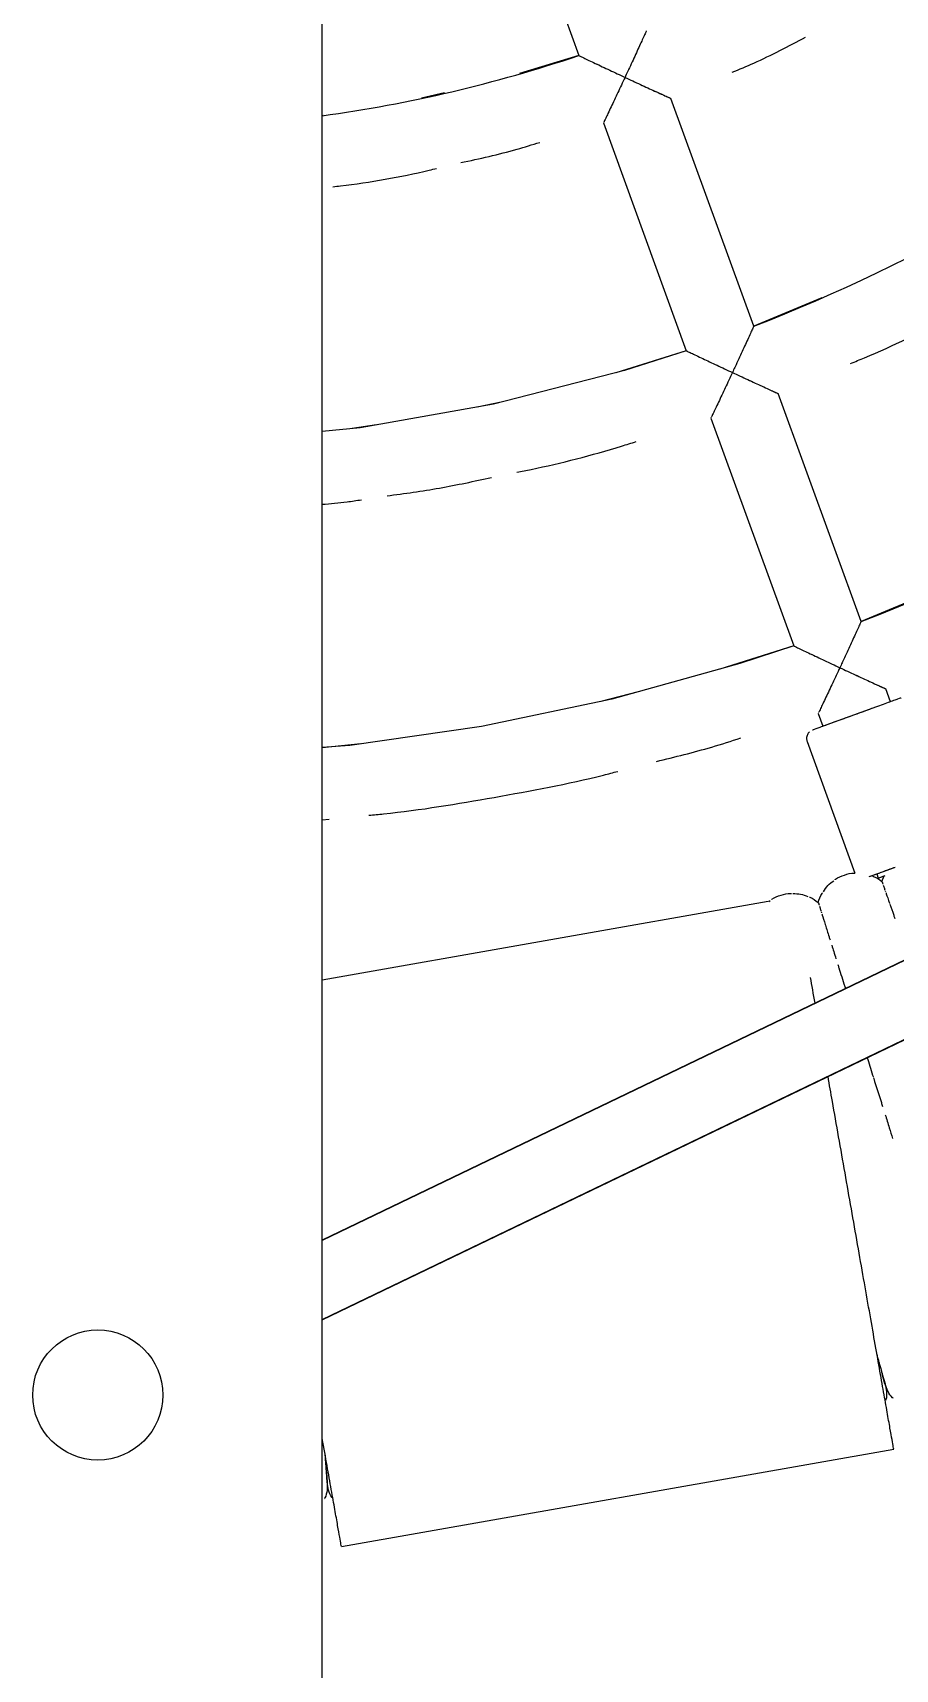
# Model space of a CAD drawing. Extents: x -360 to 379, y -342 to 365.
# Drawn here: x 8.07 to 27.29, y -202.2 to -165.73 of the extents above; entities that cross this region are included whole.
import ezdxf

# ---------------------------------------------------------------- set-up
doc = ezdxf.new("R2010")
doc.units = 0
doc.layers.get('0').update_dxf_attribs({"linetype": 'CONTINUOUS'})

msp = doc.modelspace()

# ---------------------------------------------------------------- linework, layer by layer
at = {"color": 7, "linetype": 'CONTINUOUS'}
for p, q in [((14.517, -282.988), (14.517, 306.012)), ((18.391, -161.158), (20.239, -166.235)), ((18.391, -161.158), (20.239, -166.235)), ((20.239, -166.235), (18.919, -166.634)), ((20.623, -166.419), (20.647, -166.43)), ((21.635, -166.893), (21.658, -166.903)), ((21.92, -167.023), (22.005, -167.062)), ((17.243, -167.066), (16.733, -167.188)), ((22.055, -167.085), (22.15, -167.128)), ((22.155, -167.131), (22.25, -167.174)), ((22.274, -167.184), (22.29, -167.191)), ((24.137, -172.267), (22.29, -167.191)), ((24.137, -172.267), (22.29, -167.191)), ((14.539, -167.575), (14.517, -167.577)), ((20.794, -167.723), (20.786, -167.739)), ((20.786, -167.739), (22.634, -172.814)), ((20.786, -167.739), (22.634, -172.814)), ((25.658, -171.632), (24.137, -172.267)), ((22.634, -172.814), (21.06, -173.306)), ((23.018, -172.997), (23.042, -173.009)), ((24.026, -173.469), (24.051, -173.481)), ((24.311, -173.6), (24.399, -173.641)), ((18.509, -173.963), (17.974, -174.072)), ((24.45, -173.664), (24.543, -173.706)), ((24.548, -173.709), (24.645, -173.753)), ((24.667, -173.763), (24.684, -173.771)), ((26.532, -178.846), (24.684, -173.771)), ((26.532, -178.846), (24.684, -173.771)), ((23.188, -174.302), (23.181, -174.318)), ((23.181, -174.318), (25.028, -179.393)), ((23.181, -174.318), (25.028, -179.393)), ((15.726, -174.468), (15.186, -174.549)), ((28.125, -178.186), (26.532, -178.846)), ((44.194, -178.372), (14.517, -192.643)), ((44.165, -178.378), (14.517, -192.638)), ((25.028, -179.393), (23.383, -179.912)), ((25.413, -179.576), (25.437, -179.587)), ((14.517, -194.413), (44.859, -179.82)), ((26.419, -180.046), (26.445, -180.058)), ((21.561, -180.42), (20.732, -180.634)), ((26.705, -180.178), (26.792, -180.219)), ((26.845, -180.243), (26.937, -180.285)), ((26.942, -180.287), (27.04, -180.332)), ((27.061, -180.342), (27.079, -180.35)), ((27.184, -180.638), (27.079, -180.35)), ((27.184, -180.638), (27.079, -180.35)), ((25.583, -180.881), (25.575, -180.897)), ((25.575, -180.897), (25.68, -181.185)), ((25.575, -180.897), (25.68, -181.185)), ((26.871, -180.752), (25.683, -181.184)), ((25.448, -181.27), (25.445, -181.271)), ((15.379, -181.578), (14.517, -181.661)), ((25.326, -181.527), (26.392, -184.455)), ((25.326, -181.527), (26.392, -184.457)), ((14.517, -183.267), (14.675, -183.252)), ((26.736, -184.526), (27.273, -184.33)), ((26.877, -184.474), (26.912, -184.568)), ((26.877, -184.474), (26.912, -184.568)), ((26.912, -184.568), (27.047, -184.519)), ((26.995, -184.643), (27.041, -184.521)), ((24.456, -185.093), (14.517, -186.845)), ((24.47, -185.09), (24.504, -185.065)), ((27.06, -195.839), (27, -195.618)), ((27.001, -195.622), (27.066, -195.838)), ((27.019, -195.687), (27.019, -195.687)), ((27.021, -195.686), (27.021, -195.686)), ((27.077, -196.225), (27.077, -196.225)), ((27.253, -196.175), (27.253, -196.175)), ((14.946, -199.463), (27.256, -197.292)), ((14.627, -198.031), (14.614, -197.803)), ((14.614, -197.806), (14.633, -198.03)), ((14.618, -197.873), (14.618, -197.873)), ((14.62, -197.873), (14.62, -197.873)), ((14.566, -198.412), (14.566, -198.412)), ((14.749, -198.399), (14.749, -198.399))]:
    msp.add_line(p, q, dxfattribs=at)
at = {"color": 7, "linetype": 'CONTINUOUS', "flags": 128}
for points in [[(22.634, -172.814), (21.254, -173.256), (18.335, -174.008), (15.366, -174.532), (14.517, -174.614)], [(25.028, -179.393), (23.83, -179.787), (20.973, -180.583), (18.071, -181.192), (15.135, -181.613), (14.517, -181.66)], [(14.517, -194.408), (42.346, -181.021), (44.856, -179.813)], [(27.013, -184.696), (27.014, -184.698), (27.015, -184.7)], [(27.068, -184.854), (27.071, -184.863), (27.074, -184.87)], [(25.592, -185.167), (25.593, -185.169), (25.594, -185.171)], [(25.642, -185.326), (25.645, -185.335), (25.648, -185.343)]]:
    msp.add_lwpolyline(points, dxfattribs=at)
at = {"color": 7, "linetype": 'CONTINUOUS'}
msp.add_circle((9.517, -196.088), 1.45, dxfattribs=at)
for centre, radius, start, end in [((10.228, -136.469), 31.404, 277.8503, 288.5891), ((10.118, -136.088), 38.8, 291.1814, 308.8186), ((10.118, -136.088), 45.8, 291.0009, 308.9991)]:
    msp.add_arc(centre, radius, start, end, dxfattribs=at)
for points, knots in [([(21.742, -165.687), (21.74, -165.693), (21.734, -165.705), (21.695, -165.793), (21.641, -165.912), (21.554, -166.102), (21.453, -166.322), (21.372, -166.498), (21.337, -166.572), (21.311, -166.63), (21.286, -166.682), (21.268, -166.722)], [0, 0, 0, 0, 0.125156, 0.250719, 0.375724, 0.501166, 0.750533, 0.874969, 0.887523, 0.912538, 1, 1, 1, 1]), ([(23.654, -166.609), (23.817, -166.542), (24.376, -166.309), (24.913, -166.026), (25.294, -165.826)], [0, 0, 0, 0, 0.290343, 1, 1, 1, 1]), ([(20.239, -166.235), (20.245, -166.237), (20.256, -166.243), (20.343, -166.285), (20.461, -166.341), (20.65, -166.431), (20.868, -166.535), (21.095, -166.641), (21.21, -166.695), (21.268, -166.722)], [0, 0, 0, 0, 0.1250724, 0.2504356, 0.3755972, 0.501131, 0.750758, 0.8750136, 1, 1, 1, 1]), ([(21.268, -166.722), (21.214, -166.837), (21.107, -167.066), (20.978, -167.338), (20.888, -167.526), (20.835, -167.637), (20.804, -167.702), (20.799, -167.711), (20.799, -167.712)], [0, 0, 0, 0, 0.282527, 0.56602, 0.716893, 0.850779, 0.993132, 1, 1, 1, 1]), ([(21.268, -166.722), (21.383, -166.776), (21.612, -166.882), (21.887, -167.008), (22.074, -167.094), (22.189, -167.146), (22.272, -167.184), (22.284, -167.189), (22.29, -167.191)], [0, 0, 0, 0, 0.250278, 0.499121, 0.631506, 0.749431, 0.874851, 1, 1, 1, 1]), ([(17.607, -168.623), (18.028, -168.532), (18.62, -168.404), (19.199, -168.223), (19.366, -168.17)], [0, 0, 0, 0, 0.7096573, 1, 1, 1, 1]), ([(14.758, -169.16), (14.814, -169.153), (15.535, -169.072), (16.308, -168.935), (17.014, -168.765), (17.068, -168.752)], [0, 0, 0, 0, 0.071296, 0.928704, 1, 1, 1, 1]), ([(26.293, -173.101), (26.398, -173.057), (27.145, -172.748), (27.972, -172.353), (28.676, -171.968), (28.77, -171.917)], [0, 0, 0, 0, 0.1239709, 0.8828392, 1, 1, 1, 1]), ([(24.137, -172.267), (24.134, -172.273), (24.129, -172.285), (24.089, -172.372), (24.035, -172.491), (23.948, -172.681), (23.848, -172.899), (23.76, -173.089), (23.706, -173.204), (23.679, -173.262), (23.662, -173.3)], [0, 0, 0, 0, 0.125126, 0.250582, 0.375698, 0.501035, 0.75005, 0.874889, 0.917358, 1, 1, 1, 1]), ([(22.634, -172.814), (22.639, -172.817), (22.651, -172.823), (22.737, -172.864), (22.855, -172.92), (23.044, -173.01), (23.261, -173.112), (23.488, -173.219), (23.604, -173.273), (23.662, -173.3)], [0, 0, 0, 0, 0.125077, 0.250455, 0.375781, 0.500724, 0.749405, 0.874758, 1, 1, 1, 1]), ([(23.662, -173.3), (23.608, -173.415), (23.501, -173.644), (23.372, -173.917), (23.283, -174.104), (23.23, -174.216), (23.198, -174.281), (23.194, -174.291), (23.194, -174.291)], [0, 0, 0, 0, 0.2825357, 0.5660387, 0.7169685, 0.8508029, 0.9931619, 1, 1, 1, 1]), ([(23.662, -173.3), (23.776, -173.353), (24.006, -173.46), (24.28, -173.586), (24.468, -173.672), (24.584, -173.725), (24.667, -173.763), (24.679, -173.768), (24.684, -173.771)], [0, 0, 0, 0, 0.248883, 0.498606, 0.63137, 0.74944, 0.874837, 1, 1, 1, 1]), ([(18.86, -175.524), (18.965, -175.503), (19.751, -175.345), (20.639, -175.116), (21.409, -174.873), (21.517, -174.839)], [0, 0, 0, 0, 0.117161, 0.876029, 1, 1, 1, 1]), ([(14.517, -176.237), (14.703, -176.222), (14.995, -176.199), (15.285, -176.152), (15.391, -176.136)], [0, 0, 0, 0, 0.634408, 1, 1, 1, 1]), ([(26.532, -178.846), (26.529, -178.852), (26.523, -178.864), (26.484, -178.951), (26.43, -179.069), (26.343, -179.259), (26.242, -179.477), (26.154, -179.668), (26.1, -179.783), (26.073, -179.841), (26.056, -179.878)], [0, 0, 0, 0, 0.125199, 0.250554, 0.375762, 0.500575, 0.749722, 0.87429, 0.919442, 1, 1, 1, 1]), ([(25.028, -179.393), (25.034, -179.396), (25.046, -179.402), (25.132, -179.443), (25.25, -179.499), (25.438, -179.588), (25.71, -179.716), (25.941, -179.824), (26.056, -179.878)], [0, 0, 0, 0, 0.125136, 0.2505531, 0.3757721, 0.5013673, 0.751106, 1, 1, 1, 1]), ([(26.056, -179.878), (26.002, -179.992), (25.895, -180.222), (25.766, -180.495), (25.677, -180.683), (25.624, -180.794), (25.593, -180.86), (25.588, -180.87), (25.588, -180.87)], [0, 0, 0, 0, 0.282542, 0.566052, 0.717022, 0.850819, 0.993183, 1, 1, 1, 1]), ([(26.056, -179.878), (26.171, -179.932), (26.401, -180.038), (26.676, -180.165), (26.863, -180.251), (26.978, -180.304), (27.062, -180.342), (27.073, -180.347), (27.079, -180.35)], [0, 0, 0, 0, 0.250273, 0.49911, 0.631647, 0.749431, 0.874853, 1, 1, 1, 1]), ([(21.966, -181.967), (22.38, -181.867), (23.014, -181.714), (23.635, -181.512), (23.851, -181.442)], [0, 0, 0, 0, 0.6514, 1, 1, 1, 1]), ([(25.382, -181.309), (25.381, -181.31), (25.357, -181.324), (25.329, -181.374), (25.307, -181.45), (25.32, -181.501), (25.326, -181.527)], [0, 0, 0, 0, 0.01764, 0.345093, 0.672547, 1, 1, 1, 1]), ([(15.559, -183.167), (15.668, -183.157), (16.603, -183.07), (18.349, -182.773), (20.092, -182.455), (21.001, -182.217), (21.106, -182.189)], [0, 0, 0, 0, 0.058113, 0.5, 0.941887, 1, 1, 1, 1]), ([(25.95, -184.603), (25.953, -184.6), (26.013, -184.55), (26.089, -184.524), (26.159, -184.5)], [0, 0, 0, 0, 0.061307, 1, 1, 1, 1]), ([(26.159, -184.5), (26.231, -184.477), (26.308, -184.452), (26.387, -184.457), (26.392, -184.457)], [0, 0, 0, 0, 0.9276843, 1, 1, 1, 1]), ([(26.709, -184.535), (26.738, -184.525), (26.813, -184.497), (26.974, -184.439), (27.14, -184.378), (27.25, -184.338), (27.286, -184.325)], [0, 0, 0, 0, 0.19772, 0.520864, 0.844007, 1, 1, 1, 1]), ([(26.793, -184.526), (26.797, -184.528), (26.872, -184.55), (26.935, -184.598), (26.995, -184.643)], [0, 0, 0, 0, 0.0584237, 1, 1, 1, 1]), ([(26.912, -184.568), (26.92, -184.565), (26.932, -184.561), (27.029, -184.525), (27.065, -184.512)], [0, 0, 0, 0, 0.627923, 1, 1, 1, 1]), ([(24.745, -184.946), (24.817, -184.925), (24.893, -184.903), (24.971, -184.91), (24.976, -184.91)], [0, 0, 0, 0, 0.938693, 1, 1, 1, 1]), ([(25.011, -184.913), (25.069, -184.914), (25.184, -184.916), (25.29, -184.959), (25.344, -184.98)], [0, 0, 0, 0, 0.49715, 1, 1, 1, 1]), ([(25.575, -185.113), (25.596, -185.042), (25.618, -184.965), (25.665, -184.903), (25.668, -184.899)], [0, 0, 0, 0, 0.941576, 1, 1, 1, 1]), ([(25.688, -184.872), (25.72, -184.823), (25.783, -184.727), (25.876, -184.659), (25.922, -184.626)], [0, 0, 0, 0, 0.50285, 1, 1, 1, 1]), ([(26.995, -184.643), (26.995, -184.645), (26.996, -184.647), (27.009, -184.686), (27.012, -184.693)], [0, 0, 0, 0, 0.827328, 1, 1, 1, 1]), ([(27.023, -184.725), (27.027, -184.736), (27.035, -184.759), (27.052, -184.81), (27.062, -184.836)], [0, 0, 0, 0, 0.483477, 1, 1, 1, 1]), ([(27.08, -184.888), (27.083, -184.898), (27.104, -184.957), (27.133, -185.04), (27.164, -185.13), (27.164, -185.132)], [0, 0, 0, 0, 0.155263, 0.987888, 1, 1, 1, 1]), ([(24.532, -185.043), (24.536, -185.04), (24.597, -184.992), (24.673, -184.968), (24.745, -184.946)], [0, 0, 0, 0, 0.061307, 1, 1, 1, 1]), ([(25.377, -184.991), (25.381, -184.992), (25.455, -185.017), (25.517, -185.066), (25.575, -185.113)], [0, 0, 0, 0, 0.058424, 1, 1, 1, 1]), ([(25.575, -185.113), (25.576, -185.115), (25.577, -185.117), (25.589, -185.157), (25.591, -185.163)], [0, 0, 0, 0, 0.8291605, 1, 1, 1, 1]), ([(25.601, -185.196), (25.605, -185.208), (25.612, -185.231), (25.628, -185.282), (25.637, -185.308)], [0, 0, 0, 0, 0.488972, 1, 1, 1, 1]), ([(27.171, -185.152), (27.198, -185.227), (27.23, -185.319), (27.272, -185.442), (27.28, -185.465)], [0, 0, 0, 0, 0.809587, 1, 1, 1, 1]), ([(25.654, -185.362), (25.657, -185.371), (25.676, -185.431), (25.702, -185.516), (25.731, -185.607), (25.731, -185.608)], [0, 0, 0, 0, 0.1591662, 0.9931552, 1, 1, 1, 1]), ([(25.735, -185.62), (25.76, -185.699), (25.79, -185.795), (25.83, -185.922), (25.837, -185.945)], [0, 0, 0, 0, 0.822405, 1, 1, 1, 1]), ([(25.875, -186.065), (25.89, -186.11), (25.918, -186.2), (25.953, -186.311), (25.97, -186.366)], [0, 0, 0, 0, 0.503517, 1, 1, 1, 1]), ([(26.011, -186.495), (26.019, -186.52), (26.065, -186.667), (26.122, -186.847), (26.174, -187.014), (26.179, -187.029)], [0, 0, 0, 0, 0.156871, 0.923567, 1, 1, 1, 1]), ([(25.504, -187.354), (25.468, -187.152), (25.433, -186.951), (25.403, -186.784), (25.403, -186.784)], [0, 0, 0, 0, 0.9992588, 1, 1, 1, 1]), ([(26.665, -188.57), (26.669, -188.583), (26.714, -188.725), (26.761, -188.873), (26.803, -189.008)], [0, 0, 0, 0, 0.089889, 1, 1, 1, 1]), ([(27.256, -197.292), (27.254, -197.282), (27.251, -197.262), (27.222, -197.098), (27.176, -196.84), (27.113, -196.483), (27.034, -196.034), (26.94, -195.502), (26.833, -194.895), (26.715, -194.223), (26.587, -193.499), (26.452, -192.735), (26.313, -191.943), (26.171, -191.137), (26.029, -190.332), (25.901, -189.609), (25.824, -189.173), (25.792, -188.99)], [0, 0, 0, 0, 0.067906, 0.135812, 0.203718, 0.271624, 0.33953, 0.407436, 0.475341, 0.543247, 0.611153, 0.679059, 0.746965, 0.814871, 0.882777, 0.950683, 1, 1, 1, 1]), ([(26.809, -189.025), (26.809, -189.028), (26.866, -189.206), (26.933, -189.418), (26.999, -189.63), (27.008, -189.658)], [0, 0, 0, 0, 0.010712, 0.865848, 1, 1, 1, 1]), ([(27.066, -189.841), (27.096, -189.937), (27.152, -190.113), (27.207, -190.289), (27.232, -190.369)], [0, 0, 0, 0, 0.549269, 1, 1, 1, 1]), ([(26.873, -195.168), (26.881, -195.196), (26.897, -195.254), (26.919, -195.331), (26.938, -195.398), (26.953, -195.452), (26.968, -195.504), (26.981, -195.551), (26.992, -195.589), (26.998, -195.61), (27.001, -195.619), (27.001, -195.622), (27.002, -195.622), (27.001, -195.621), (27.001, -195.62), (27, -195.618), (27, -195.617), (27, -195.616), (26.999, -195.615), (26.999, -195.614), (26.999, -195.613), (26.999, -195.613), (26.999, -195.613)], [0, 0, 0, 0, 0.1266377, 0.2700233, 0.3902855, 0.4981166, 0.5935773, 0.7322658, 0.8403804, 0.9181481, 0.9596773, 0.9691969, 0.9848217, 0.9904992, 0.9944238, 0.9958499, 0.9970575, 0.9976406, 0.9982433, 0.9988898, 0.9996001, 1, 1, 1, 1]), ([(27.06, -195.839), (27.089, -195.959), (27.12, -196.085), (27.079, -196.202), (27.077, -196.208)], [0, 0, 0, 0, 0.94853, 1, 1, 1, 1]), ([(27.245, -196.16), (27.24, -196.156), (27.144, -196.078), (27.104, -195.955), (27.066, -195.838)], [0, 0, 0, 0, 0.0511155, 1, 1, 1, 1]), ([(14.946, -199.463), (14.944, -199.452), (14.941, -199.432), (14.912, -199.269), (14.866, -199.011), (14.803, -198.653), (14.724, -198.206), (14.629, -197.668), (14.559, -197.27), (14.518, -197.039), (14.517, -197.031)], [0, 0, 0, 0, 0.1421343, 0.2842686, 0.4264029, 0.5685371, 0.7106714, 0.8528057, 0.99494, 1, 1, 1, 1]), ([(14.604, -197.667), (14.604, -197.665), (14.602, -197.649), (14.6, -197.616), (14.597, -197.57), (14.593, -197.522), (14.589, -197.467), (14.586, -197.424), (14.584, -197.4)], [0, 0, 0, 0, 0.031644, 0.239435, 0.404652, 0.583505, 0.776042, 1, 1, 1, 1]), ([(14.613, -197.797), (14.613, -197.795), (14.613, -197.788), (14.611, -197.769), (14.609, -197.734), (14.606, -197.7), (14.604, -197.676)], [0, 0, 0, 0, 0.101658, 0.318645, 0.511764, 1, 1, 1, 1]), ([(14.627, -198.031), (14.631, -198.154), (14.636, -198.284), (14.572, -198.39), (14.569, -198.395)], [0, 0, 0, 0, 0.9488845, 1, 1, 1, 1]), ([(14.614, -197.805), (14.614, -197.806), (14.614, -197.807), (14.614, -197.804), (14.614, -197.803)], [0, 0, 0, 0, 0.411386, 1, 1, 1, 1]), ([(14.744, -198.382), (14.74, -198.377), (14.661, -198.282), (14.647, -198.153), (14.633, -198.03)], [0, 0, 0, 0, 0.0511155, 1, 1, 1, 1])]:
    msp.add_open_spline(points, degree=3, knots=knots, dxfattribs=at)
for points in [[(15.963, -176.05), (16.354, -175.996), (17.136, -175.889), (17.907, -175.723), (18.292, -175.639)], [(27.419, -180.552), (27.415, -180.554), (27.408, -180.556), (27.349, -180.578), (27.258, -180.611), (27.134, -180.656), (26.984, -180.711), (26.812, -180.773), (26.626, -180.841), (26.432, -180.912), (26.238, -180.982), (26.052, -181.05), (25.88, -181.112), (25.73, -181.167), (25.606, -181.212), (25.515, -181.245), (25.456, -181.267), (25.449, -181.269), (25.445, -181.271)]]:
    msp.add_open_spline(points, degree=3, dxfattribs=at)

doc.saveas('drawing.dxf')
